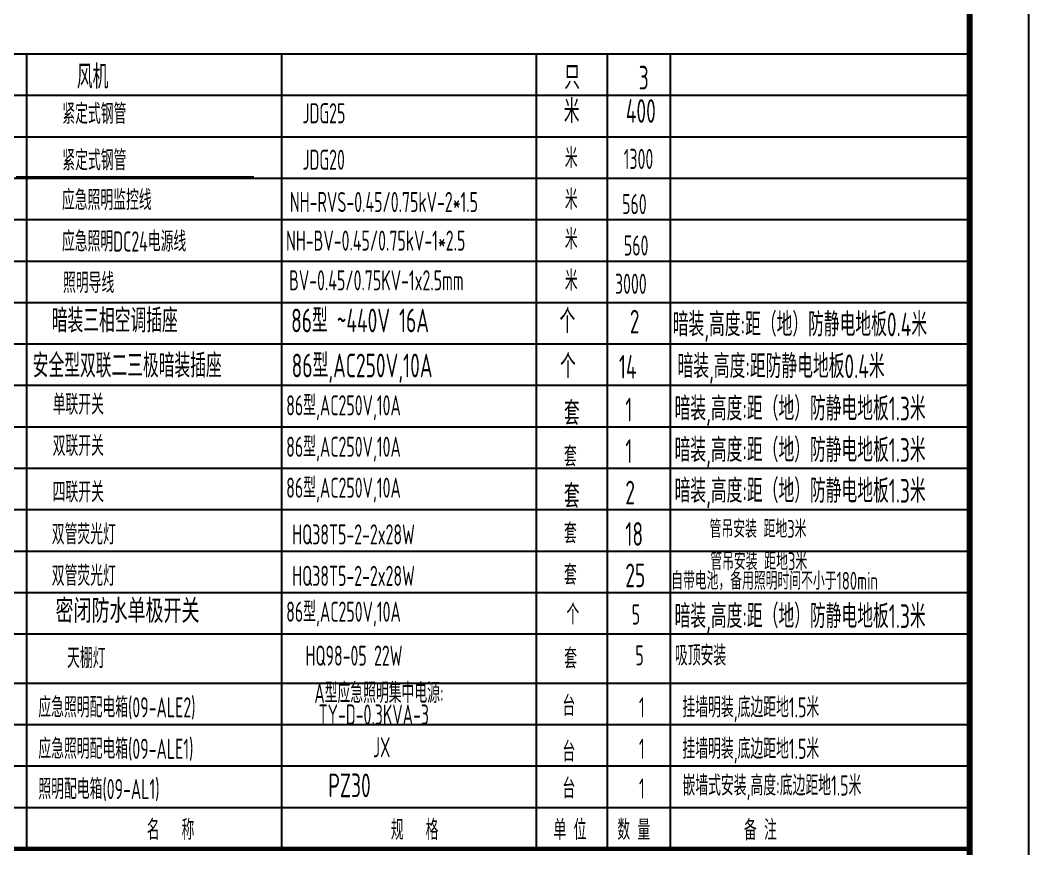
# Model space of a CAD drawing. Extents: x 5211311 to 5622788, y -441754 to -251897.
# Drawn here: x 5348200 to 5365238, y -333059 to -319059 of the extents above; entities that cross this region are included whole.
import ezdxf

# ---------------------------------------------------------------- set-up
doc = ezdxf.new("R2010")
doc.units = 0
doc.header["$LTSCALE"] = 1000
doc.header["$MEASUREMENT"] = 0
doc.layers.get('0').update_dxf_attribs({"linetype": 'CONTINUOUS'})
for name, color, linetype in [('PUB_TEXT', 7, 'CONTINUOUS'), ('PUB_TITLE', 4, 'CONTINUOUS'), ('TEL_TAB', 7, 'CONTINUOUS'), ('电气', 3, 'CONTINUOUS')]:
    doc.layers.add(name, color=color, linetype=linetype)
doc.styles.add('SCEI', font='hdtxt.shx', dxfattribs={"width": 0.8, "height": 400, "bigfont": 'hdhztxt.shx'})
doc.styles.add('sceic', font='sceie.shx', dxfattribs={"width": 0.8, "bigfont": 'sceic.shx'})
doc.styles.add('sceie', font='sceie.shx', dxfattribs={"width": 0.7, "bigfont": 'sceic.shx'})

msp = doc.modelspace()

# ---------------------------------------------------------------- linework, layer by layer
msp.add_lwpolyline([(5364237.7, -333058.5, 70, 70, 0), (5346237.7, -333058.5, 70, 70, 0), (5346237.7, -339058.5, 0, 0, 0)], format="xyseb")
at = {"layer": 'PUB_TITLE'}
msp.add_lwpolyline([(5305837.7, -340058.5), (5365237.7, -340058.5), (5365237.7, -298058.5), (5305837.7, -298058.5)], close=True, dxfattribs=at)
at = {"layer": 'PUB_TITLE', "const_width": 100}
msp.add_lwpolyline([(5308337.7, -339058.5), (5364237.7, -339058.5), (5364237.7, -299058.5), (5308337.7, -299058.5)], close=True, dxfattribs=at)
at = {"layer": 'TEL_TAB', "color": 0, "linetype": 'ByBlock'}
for p, q in [((5352614.3, -319627.8), (5352614.3, -331658.5)), ((5356914.3, -319627.8), (5356914.3, -331658.5)), ((5358114.3, -319627.8), (5358114.3, -333058.5)), ((5359176.8, -319627.8), (5359176.8, -333058.5)), ((5346237.7, -329427.8), (5364237.7, -329427.8)), ((5346237.7, -330258.5), (5364237.7, -330258.5)), ((5352614.3, -330258.5), (5352614.3, -331658.5)), ((5352614.3, -330258.5), (5352614.3, -331658.5)), ((5356914.3, -330258.5), (5356914.3, -331658.5)), ((5356914.3, -330258.5), (5356914.3, -331658.5)), ((5358114.3, -330258.5), (5358114.3, -331658.5)), ((5358114.3, -330258.5), (5358114.3, -331658.5)), ((5346237.7, -330958.5), (5364237.7, -330958.5)), ((5346237.7, -331658.5), (5364237.7, -331658.5)), ((5346237.7, -331658.5), (5364237.7, -331658.5)), ((5346237.7, -331658.5), (5364237.7, -331658.5)), ((5346237.7, -331658.5), (5364237.7, -331658.5)), ((5352614.3, -331658.5), (5352614.3, -332358.5)), ((5352614.3, -331658.5), (5352614.3, -332358.5)), ((5356914.3, -331658.5), (5356914.3, -332358.5)), ((5356914.3, -331658.5), (5356914.3, -333058.5)), ((5346237.7, -332358.5), (5364237.7, -332358.5)), ((5346237.7, -332358.5), (5364237.7, -332358.5)), ((5352614.3, -332358.5), (5352614.3, -333058.5))]:
    msp.add_line(p, q, dxfattribs=at)
for points in [[(5346237.7, -319627.8), (5364221.2, -319627.8)], [(5348306.2, -319627.8), (5348306.2, -331658.5)], [(5346237.7, -320327.8), (5364221.2, -320327.8)], [(5346237.6, -321027.8), (5364221.2, -321027.8)], [(5346237.7, -321727.8), (5364221.2, -321727.8)], [(5346237.7, -322427.8), (5364221.2, -322427.8)], [(5346237.7, -323127.8), (5364221.2, -323127.8)], [(5346237.7, -323827.8), (5364221.2, -323827.8)], [(5346237.7, -324527.8), (5364221.2, -324527.8)], [(5346237.7, -325227.8), (5364221.2, -325227.8)], [(5346237.7, -325927.8), (5364221.2, -325927.8)], [(5346237.7, -326627.8), (5364221.2, -326627.8)], [(5346237.7, -327327.8), (5364221.2, -327327.8)], [(5346237.7, -328027.8), (5364221.2, -328027.8)], [(5346237.7, -328727.8), (5364221.2, -328727.8)], [(5346237.7, -328727.8), (5364221.2, -328727.8)], [(5346237.7, -329427.8), (5364221.2, -329427.7)], [(5348306.2, -330258.5), (5348306.2, -331658.5)], [(5348306.2, -330258.5), (5348306.2, -331658.5)], [(5348306.2, -331658.5), (5348306.2, -332358.5)], [(5348306.2, -331658.5), (5348306.2, -332358.5)], [(5348306.2, -332358.5), (5348306.2, -333058.5)]]:
    msp.add_lwpolyline(points, dxfattribs=at)
at = {"layer": '电气'}
msp.add_line((5348133.9, -321705.9), (5352145, -321705.9), dxfattribs=at)

# ---------------------------------------------------------------- texts
at = {"layer": 'PUB_TEXT', "style": 'sceie', "width": 0.7}
for s, height, p in [('暗装,高度:距（地）防静电地板0.4米', 400, (5359222.8, -324398.9)), ('暗装,高度:距防静电地板0.4米', 400, (5359303.9, -325105.7)), ('暗装,高度:距（地）防静电地板1.3米', 400, (5359254.1, -325821.4)), ('暗装,高度:距（地）防静电地板1.3米', 400, (5359254.1, -326521.4)), ('暗装,高度:距（地）防静电地板1.3米', 400, (5359254.1, -327210.7)), ('管吊安装 距地3米', 300, (5359845.9, -327804)), ('管吊安装 距地3米', 300, (5359857.8, -328350.6)), ('自带电池，备用照明时间不小于180min', 300, (5359196.6, -328680.1)), ('暗装,高度:距（地）防静电地板1.3米', 400, (5359254.1, -329328))]:
    msp.add_text(s, height=height, dxfattribs=at).set_placement(p)
at = {"layer": 'TEL_TAB'}
for s, style, width, p in [('只', 'sceie', 0.7, (5357389.9, -320224.2)), ('3', 'sceie', 0.7, (5358648.9, -320229.9)), ('暗装三相空调插座', 'sceie', 0.7, (5348733.6, -324334.4)), ('86型 ~440V 16A', 'sceie', 0.7, (5352776.8, -324331.9)), ('个', 'sceie', 0.7, (5357310.7, -324343.9)), ('2', 'sceie', 0.7, (5358497.6, -324351.4)), ('安全型双联二三极暗装插座', 'sceie', 0.7, (5348412, -325095.2)), ('86型,AC250V,10A', 'sceie', 0.7, (5352785.5, -325092.7)), ('个', 'sceie', 0.7, (5357319.3, -325104.7)), ('14', 'sceie', 0.7, (5358313.5, -325114.4)), ('套', 'sceie', 0.7, (5357385.5, -325900.4)), ('1', 'sceie', 0.7, (5358422, -325839)), ('1', 'sceie', 0.7, (5358422, -326539)), ('套', 'sceie', 0.7, (5357385.5, -327300.4)), ('2', 'sceie', 0.7, (5358422, -327239)), ('18', 'sceie', 0.7, (5358422, -327939)), ('25', 'sceie', 0.7, (5358422, -328639)), ('密闭防水单极开关', 'SCEI', 0.8, (5348796.9, -329240.7)), ('PZ30', 'sceie', 0.7, (5353404.6, -332185.9))]:
    msp.add_text(s, height=400, dxfattribs=dict(at, style=style, width=width)).set_placement(p)
at = {"layer": 'TEL_TAB', "color": 0, "linetype": 'ByBlock', "style": 'sceic', "width": 0.67}
for s, p in [('紧定式钢管', (5348912.1, -320811.3)), ('JDG25', (5352969.8, -320801)), ('紧定式钢管', (5348912.1, -321596.8)), ('JDG20', (5352969.8, -321586.5)), ('米', (5357399.3, -321557.8)), ('1300', (5358394.7, -321573.2)), ('应急照明监控线', (5348905.5, -322267.8)), ('NH-RVS-0.45/0.75kV-2*1.5', (5352754.9, -322301)), ('米', (5357399.3, -322257.8)), ('560', (5358367.6, -322336)), ('应急照明DC24电源线', (5348905.5, -322967.8)), ('NH-BV-0.45/0.75kV-1*2.5 ', (5352689.6, -322953.2)), ('米', (5357399.3, -322927.8)), ('560', (5358397.6, -323036)), ('照明导线', (5348923.8, -323667.8)), ('BV-0.45/0.75KV-1x2.5mm ', (5352742.5, -323623.8)), ('米', (5357399.3, -323627.8)), ('3000', (5358247.6, -323682.5)), ('单联开关', (5348749.4, -325721.3)), ('86型,AC250V,10A', (5352693.6, -325735.7)), ('双联开关', (5348749.4, -326421.3)), ('86型,AC250V,10A', (5352693.6, -326435.7)), ('套', (5357385.5, -326600.4)), ('86型,AC250V,10A', (5352693.6, -327127.5)), ('四联开关', (5348749.4, -327202.5)), ('双管荧光灯', (5348733.4, -327916)), ('HQ38T5-2-2x28W', (5352795.8, -327916.4)), ('套', (5357385.5, -327900.4)), ('双管荧光灯', (5348733.4, -328616)), ('HQ38T5-2-2x28W', (5352795.8, -328616.4)), ('套', (5357385.5, -328600.4)), ('86型,AC250V,10A', (5352693.6, -329222.4)), ('个', (5357427.4, -329264.7)), ('5', (5358530.4, -329269.6)), ('天棚灯', (5348992.5, -330005.8)), ('HQ98-05 22W', (5353020.1, -329964.7)), ('套', (5357388.9, -330015.7)), ('5', (5358591.2, -329959.5)), ('吸顶安装', (5359260.1, -329962.9)), ('A型应急照明集中电源:', (5353169.3, -330594.9)), ('应急照明配电箱(09-ALE2)', (5348507.3, -330838.5)), ('台', (5357359.4, -330813.2)), ('1', (5358652.6, -330838.5)), ('挂墙明装,底边距地1.5米', (5359387.2, -330838.5)), ('TY-D-0.3KVA-3 ', (5353240.6, -330959.6)), ('应急照明配电箱(09-ALE1)', (5348507.3, -331538.5)), ('JX', (5354160.9, -331511.5)), ('台', (5357359.4, -331588.5)), ('1', (5358652.6, -331538.5)), ('挂墙明装,底边距地1.5米', (5359387.2, -331538.5)), ('照明配电箱(09-AL1)', (5348507.3, -332218.5)), ('台', (5357359.4, -332208.5)), ('1', (5358652.6, -332208.5)), ('嵌墙式安装,高度:底边距地1.5米', (5359387.2, -332158.5)), ('名   称', (5350339.2, -332908.5)), ('规   格', (5354462, -332908.5)), ('单 位', (5357208.2, -332908.5)), ('数 量', (5358286.7, -332908.5)), ('备 注', (5360425.8, -332912.3))]:
    msp.add_text(s, height=340, dxfattribs=at).set_placement(p)
at = {"layer": '电气', "style": 'sceie', "width": 0.7}
for s, p in [('风机', (5349157.8, -320214.3)), ('米', (5357382.8, -320797.9)), ('400', (5358430.5, -320793.3))]:
    msp.add_text(s, height=400, dxfattribs=at).set_placement(p)

doc.saveas('drawing.dxf')
